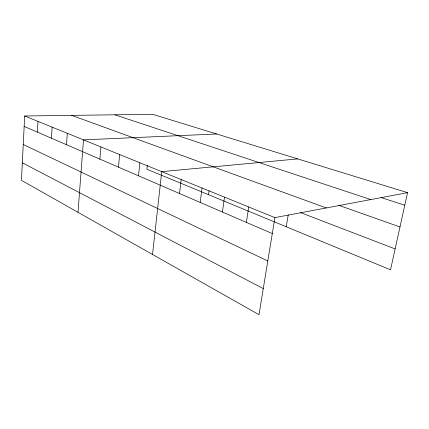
<?xml version="1.0" encoding="UTF-8"?>
<svg xmlns="http://www.w3.org/2000/svg" width="429" height="429" viewBox="0 0 429 429"><rect width="100%" height="100%" fill="white"/><g stroke="black" fill="none" stroke-linecap="round" stroke-linejoin="round"><path stroke-width="0.64" d="M407.55 192.659L152.649 114.312L24.678 115.986L21.45 180.336L258.998 314.688L274.914 217.61L407.55 192.659L390.529 269.82L146.906 169.235L147.313 165.326M37.371 132.127L37.972 121.38M51.453 138.208L52.14 127.14M66.495 144.707L67.283 133.285M77.992 212.317L83.499 139.87L216.645 133.982M99.882 159.121L100.901 146.943M118.474 167.149L119.637 154.547M138.529 175.81L139.854 162.763M152.531 254.472L161.738 171.648L297.731 158.902M179.51 193.506L181.188 179.547M200.182 202.434L202.054 188.02M208.569 194.696L209.095 190.723M222.41 212.033L224.496 197.136M246.38 222.383L248.713 206.971M286.223 226.753L288.234 214.902M380.936 197.512L404.772 205.244M114.908 114.806L370.785 199.576M338.781 205.319L399.984 226.968M71.648 115.369L326.308 207.942M300.273 212.511L395.141 248.922M24.678 115.986L274.914 217.61M24.153 126.421L272.297 233.574M23.246 144.493L267.798 261.009M22.329 162.822L263.277 288.583"/></g></svg>
